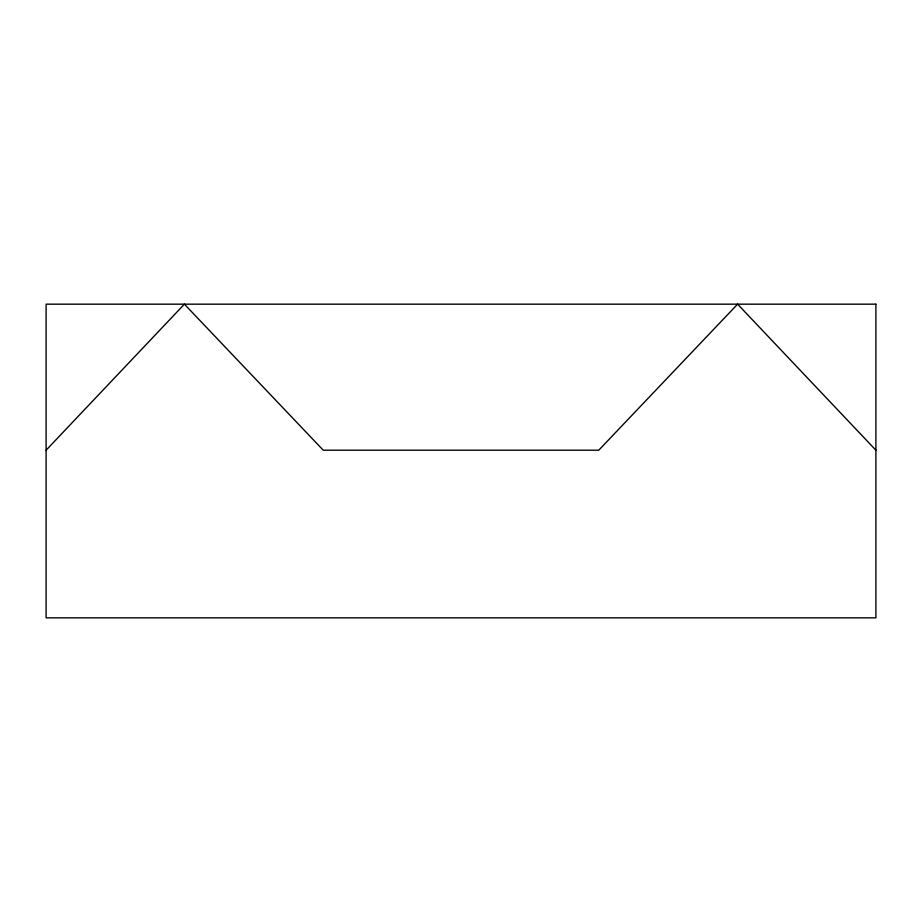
<?xml version="1.0" encoding="UTF-8"?>
<svg xmlns="http://www.w3.org/2000/svg" width="922" height="922" viewBox="0 0 922 922"><rect width="100%" height="100%" fill="white"/><g stroke="black" fill="none" stroke-linecap="round" stroke-linejoin="round"><path stroke-width="1.38" d="M46.1 450.213L184.4 304.168L323.253 450.213L598.747 450.213L737.6 304.168L875.9 450.213M875.9 304.168L46.1 304.168L46.1 617.832L875.9 617.832L875.9 304.168"/></g></svg>
